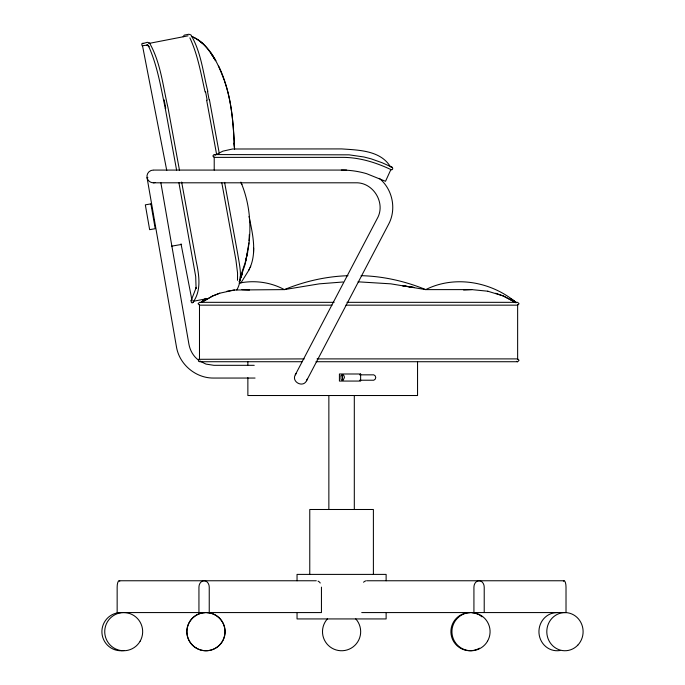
<?xml version="1.0" encoding="UTF-8"?>
<svg xmlns="http://www.w3.org/2000/svg" width="685" height="685" viewBox="0 0 685 685"><rect width="100%" height="100%" fill="white"/><g stroke="black" fill="none" stroke-linecap="round" stroke-linejoin="round"><path stroke-width="1.03" d="M240.803 283.085L248.629 270.524C257.611 253.844 252.628 233.833 249.023 216.451M253.638 248.15L253.527 253.082M249.015 240.786L249.34 234.424M248.903 242.91L245.298 263.811L239.219 281.877M240.272 277.228L245.273 262.346C252.328 236.334 251.566 207.786 241.146 182.767M237.498 280.345L237.567 273.118L235.94 260.146L221.837 182.921M183.126 36.785L184.239 35.14L188.837 34.25L190.875 34.875C201.056 51.846 203.051 72.49 207.838 91.405M178.888 182.595L195.696 276.5L196.09 288.394L196.287 287.375L191.064 300.724L191.432 302.659L192.494 302.873C201.732 291.288 199.129 275.13 196.252 261.601L181.645 182.056M193.393 302.282L193.607 301.229M245.35 262.115L247.662 252.174M153.312 170.077A6.362 6.362 0 0 0 147.164 178.083C147.909 180.797 150.494 182.784 153.312 182.801L355.549 182.801C373.334 182.047 386.126 203.205 377.204 218.601L295.286 374.832C291.219 381.93 303.035 388.13 306.555 380.74L388.806 223.867C396.658 208.788 392.471 189.077 379.31 178.365M306.555 380.74L307.128 379.182M240.161 277.245L240.855 275.413M239.245 281.732L242.259 273.812L239.956 279.882M236.813 289.96C243.261 278.632 239.485 265.549 237.661 253.553L224.594 182.381M390.964 169.375L385.527 181.294L366.552 173.656A89.47 89.47 0 0 0 341.37 170.077M248.878 270.07L249.486 268.828M250.093 267.578L250.744 266.242M295.286 374.832L296.245 373.479M201.116 302.41L205.834 298.386M205.834 298.489L201.116 302.436L205.834 298.651M205.834 298.883L201.116 302.53L205.834 299.174M201.895 302.171L212.547 296.014L219.594 293.24L234.381 290.012L284.343 289.609L319.287 283.847L343.082 281.989M201.929 302.162L212.658 296.006L219.714 293.231M179.53 170.548L168.005 107.742C162.884 86.053 160.727 62.498 149.467 42.924L147.421 42.299L141.726 43.823L142.103 45.767L147.943 45.047L146.89 44.833L149.022 46.768L148.465 45.904C157.422 65.572 160.829 87.26 165.248 108.281L176.584 170.034M191.064 300.724L191.963 300.124M216.237 154.536L222.865 151.154L232.532 149.005L341.704 148.919C358.298 150.083 380.064 150.323 390.133 166.309M304.2 358.897L198.487 359.308L198.487 361.312L200.482 361.312M315.965 361.723L517.637 361.723L519.05 360.31L517.637 358.897L317.027 358.897M163.664 99.993L164.16 99.856L165.761 108.247L165.248 108.281M390.878 167.14C392.796 166.369 393.584 169.717 391.52 169.863C375.971 162.439 359.008 157.156 341.567 157.379L214.217 157.379L212.804 155.974L214.217 154.562L349.085 154.836L363.889 156.976L371.15 158.843L382.067 162.722L391.966 167.174M239.108 283.136C254.323 279.959 270.669 282.143 284.343 289.609C304.542 281.355 326.163 276.38 347.997 275.704M148.722 43.472L188.058 35.825M193.273 301.297L205.765 298.865M147.874 177.381L147.035 177.526L176.482 346.987C179.384 364.429 195.722 378.18 213.403 378.051L255.051 378.051M171.61 246.163L181.619 244.425M226.992 291.228L234.433 290.012M153.312 182.801L154.956 182.587M463.591 290.012L471.717 289.609L487.883 291.219M153.842 170.077L346.67 170.077M471.717 289.609L425.745 289.609L390.801 283.838L358.032 281.818M334.143 302.333L199.489 302.333L198.076 303.746L199.489 305.159L332.002 305.159M346.978 302.333L517.637 302.333L519.05 303.746L517.637 305.159L345.908 305.159M199.489 361.723L302.059 361.723M254.229 365.319L213.9 365.319L205.997 364.103L199.909 361.123M359.582 374.841L373.796 374.841L375.209 375.868L375.748 377.529L375.209 379.19L373.796 380.218L359.582 380.218M119.121 580.76L316.29 580.76M366.869 580.76L564.046 580.76M361.723 612.57L566.015 612.57L566.015 587.122A6.362 1.969 -90 0 0 563.378 581.137M361.089 275.67C383.266 276.226 405.237 281.227 425.745 289.609C452.811 275.935 486.555 280.936 510.745 298.343L516.147 302.556L510.745 298.634M241.942 289.609L249.511 290.012M214.217 154.562L215.441 155.264M142.626 43.232L143.687 43.446M487.788 291.219L503.415 295.997L515.951 302.693M495.649 293.214L503.295 295.988L515.933 302.693M516.636 361.312L517.637 361.723M210.946 53.293L215.638 60.7C209.73 50.921 202.554 40.543 191.406 36.382C209.276 43.626 217.941 63.208 224.149 80.162M510.745 299.165L515.951 302.599L510.745 298.865M510.745 298.472L516.147 302.573M202.76 43.609L197.828 39.602M198.333 359.993C193.333 356.226 190.062 350.455 188.94 344.324L160.855 182.698M215.801 60.614L211.1 53.19M189.873 37.855C197.828 54.886 200.979 73.715 205.072 91.936M241.891 184.53L240.863 182.124M218.652 66.102C231.05 91.781 233.431 120.731 234.518 148.799C233.32 125.98 232.189 102.733 224.44 81.01M142.514 45.767L166.755 170.488M181.02 243.86L192.014 300.45M207.521 91.422L209.13 99.822M205.569 91.799L207.178 100.198M209.422 99.693L219.217 153.072M206.656 100.233L216.648 154.656M233.919 143.122L234.612 149.039M517.637 304.816L517.637 359.24M484.218 612.57L484.218 587.122A6.362 5.146 -90 0 0 479.072 580.76A6.362 5.146 -90 0 0 473.926 587.122L473.926 612.57M417.55 361.826L417.55 395.519L247.867 395.519L247.867 377.623M386.126 580.76L386.126 574.398L297.042 574.398L297.042 580.76M386.126 612.57L386.126 618.932L297.042 618.932L297.042 612.57M373.393 574.398L373.393 509.494L309.766 509.494L309.766 574.398M354.308 395.519L354.308 509.494M342.517 374.841L342.517 380.218M328.86 395.519L328.86 509.494M321.445 587.122L321.445 612.57L117.152 612.57L117.152 587.122A6.362 1.969 90 0 1 119.789 581.137M247.867 361.826L247.867 364.985M214.217 156.976L214.217 170.077M209.242 612.57L209.242 587.122A6.362 5.146 90 0 0 204.096 580.76A6.362 5.146 90 0 0 198.941 587.122L198.941 612.57M199.489 304.816L199.489 359.24M559.928 650.519A19.086 18.152 -90 0 1 538.992 633.163A19.086 18.152 -90 0 1 557.085 612.57M355.763 618.88A19.086 19.086 0 0 1 354.847 645.39A19.086 19.086 0 0 1 328.32 645.39A19.086 19.086 0 0 1 327.404 618.88M363.564 582.241A6.362 5.146 -90 0 1 365.978 580.854M471.974 612.673A19.086 19.077 -90 0 1 478.644 614.659M479.517 615.13A19.086 19.077 -90 0 1 481.983 616.825M479.517 648.19A19.086 19.077 -90 0 1 451.561 636.605A19.086 19.077 -90 0 1 469.978 612.57M123.831 650.519A19.086 18.966 -90 0 1 101.954 633.163A19.086 18.966 -90 0 1 120.86 612.57M318.054 581.137A6.362 5.146 90 0 1 320.238 583.029M206.887 612.596A19.086 19.086 0 0 1 222.257 641.494A19.086 19.086 0 0 1 189.531 641.494A19.086 19.086 0 0 1 204.901 612.596M340.976 375.868L340.976 379.19L341.926 380.218L343.108 380.218L344.427 377.529L344.067 375.868L343.108 374.841L341.926 374.841L340.976 375.868M150.897 203.882L145.331 204.849L149.638 229.663L155.212 228.696L150.897 203.882M360.627 373.993L339.417 373.993L339.417 381.065L360.627 381.065L360.627 373.993M414.194 287.469L402.523 285.705L414.237 287.512M577.789 645.159A19.086 18.152 -90 0 0 569.655 613.221A19.086 18.152 -90 0 0 547.418 636.605A19.086 18.152 -90 0 0 577.789 645.159M487.523 641.203A19.086 19.077 -90 0 0 471.006 612.57A19.086 19.077 -90 0 0 454.48 641.203A19.086 19.077 -90 0 0 487.523 641.203M140.125 641.203A19.086 18.966 -90 0 0 123.702 612.57A19.086 18.966 -90 0 0 107.271 641.203A19.086 18.966 -90 0 0 140.125 641.203M196.484 648.19A19.086 19.086 0 0 0 225.117 631.664A19.086 19.086 0 0 0 196.484 615.13A19.086 19.086 0 0 0 196.484 648.19"/></g></svg>
